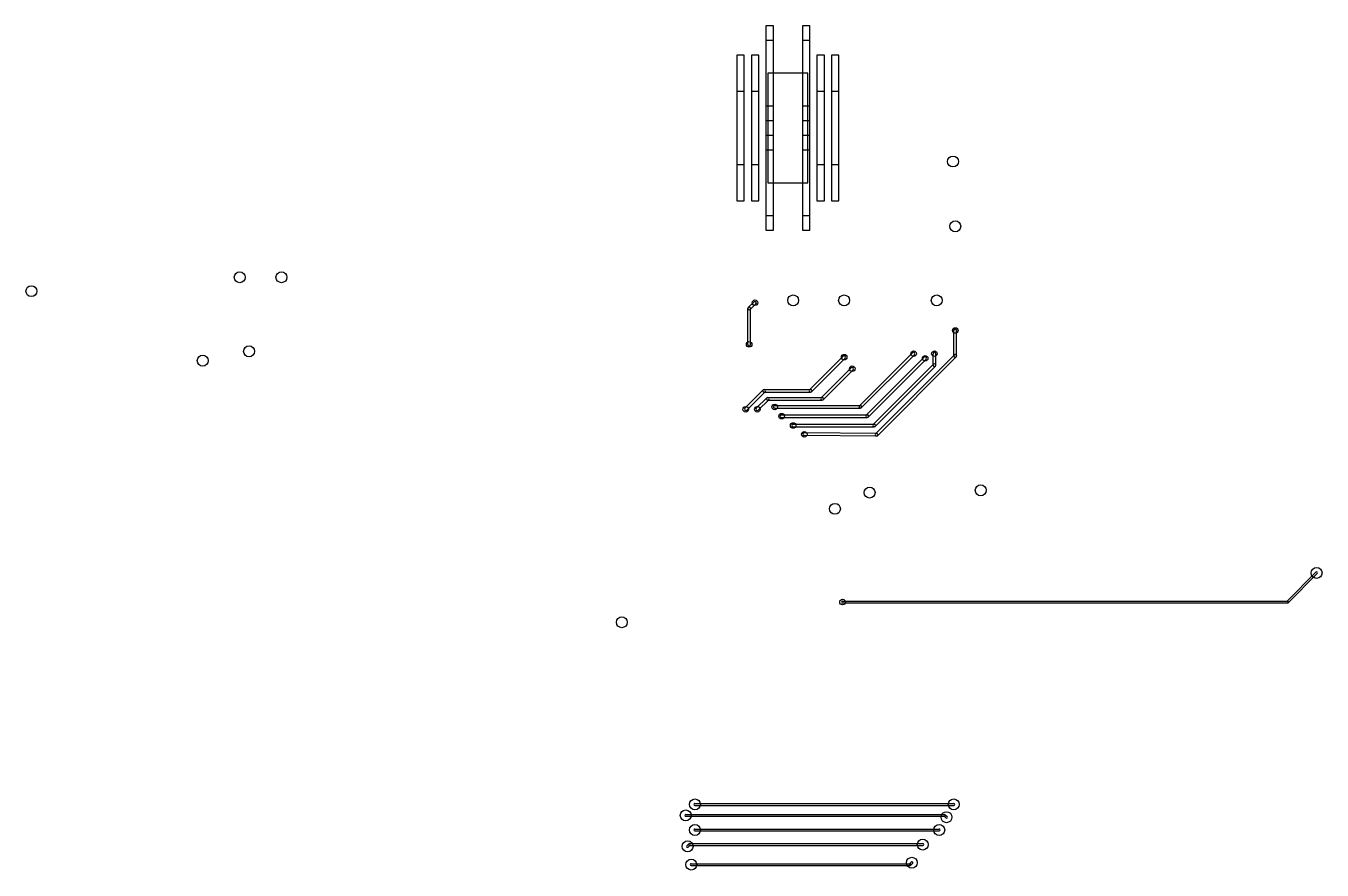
# Model space of a CAD drawing. Extents: x 71.7 to 142.8, y -131.7 to -85.4.
import ezdxf

# ---------------------------------------------------------------- set-up
doc = ezdxf.new("R2010")
doc.units = 0
doc.header["$MEASUREMENT"] = 0
doc.layers.add('BLACK', color=250, linetype='CONTINUOUS')

msp = doc.modelspace()

# ---------------------------------------------------------------- linework, layer by layer
at = {"layer": 'BLACK'}
for p, q in [((112.299, -85.4018), (112.299, -91.4013)), ((112.705, -85.4018), (112.299, -85.4018)), ((112.705, -91.4013), (112.705, -85.4018)), ((114.295, -85.4018), (114.295, -91.4013)), ((114.701, -85.4018), (114.295, -85.4018)), ((114.701, -91.4013), (114.701, -85.4018)), ((112.299, -86.2019), (112.299, -92.2014)), ((112.705, -86.2019), (112.299, -86.2019)), ((112.705, -92.2014), (112.705, -86.2019)), ((114.295, -86.2019), (114.295, -92.2014)), ((114.701, -86.2019), (114.295, -86.2019)), ((114.701, -92.2014), (114.701, -86.2019)), ((110.698, -87.002), (110.698, -93.0015)), ((111.105, -87.002), (110.698, -87.002)), ((111.105, -93.0015), (111.105, -87.002)), ((111.498, -87.002), (111.498, -93.0015)), ((111.905, -87.002), (111.498, -87.002)), ((111.905, -93.0015), (111.905, -87.002)), ((115.095, -87.002), (115.095, -93.0015)), ((115.502, -87.002), (115.095, -87.002)), ((115.502, -93.0015), (115.502, -87.002)), ((115.895, -87.002), (115.895, -93.0015)), ((116.302, -87.002), (115.895, -87.002)), ((116.302, -93.0015), (116.302, -87.002)), ((112.409, -88.0003), (112.409, -93.9997)), ((114.591, -88.0003), (112.409, -88.0003)), ((114.591, -93.9997), (114.591, -88.0003)), ((110.698, -88.9985), (110.698, -94.998)), ((111.105, -88.9985), (110.698, -88.9985)), ((111.105, -94.998), (111.105, -88.9985)), ((111.498, -88.9985), (111.498, -94.998)), ((111.905, -88.9985), (111.498, -88.9985)), ((111.905, -94.998), (111.905, -88.9985)), ((115.095, -88.9985), (115.095, -94.998)), ((115.502, -88.9985), (115.095, -88.9985)), ((115.502, -94.998), (115.502, -88.9985)), ((115.895, -88.9985), (115.895, -94.998)), ((116.302, -88.9985), (115.895, -88.9985)), ((116.302, -94.998), (116.302, -88.9985)), ((112.299, -89.7986), (112.299, -95.7981)), ((112.705, -89.7986), (112.299, -89.7986)), ((112.705, -95.7981), (112.705, -89.7986)), ((114.295, -89.7986), (114.295, -95.7981)), ((114.701, -89.7986), (114.295, -89.7986)), ((114.701, -95.7981), (114.701, -89.7986)), ((112.299, -90.5987), (112.299, -96.5982)), ((112.705, -90.5987), (112.299, -90.5987)), ((112.705, -96.5982), (112.705, -90.5987)), ((114.295, -90.5987), (114.295, -96.5982)), ((114.701, -90.5987), (114.295, -90.5987)), ((114.701, -96.5982), (114.701, -90.5987)), ((112.299, -91.4013), (112.705, -91.4013)), ((114.295, -91.4013), (114.701, -91.4013)), ((112.299, -92.2014), (112.705, -92.2014)), ((114.295, -92.2014), (114.701, -92.2014)), ((110.698, -93.0015), (111.105, -93.0015)), ((111.498, -93.0015), (111.905, -93.0015)), ((115.095, -93.0015), (115.502, -93.0015)), ((115.895, -93.0015), (116.302, -93.0015)), ((112.409, -93.9997), (114.591, -93.9997)), ((110.698, -94.998), (111.105, -94.998)), ((111.498, -94.998), (111.905, -94.998)), ((115.095, -94.998), (115.502, -94.998)), ((115.895, -94.998), (116.302, -94.998)), ((112.299, -95.7981), (112.705, -95.7981)), ((114.295, -95.7981), (114.701, -95.7981)), ((112.299, -96.5982), (112.705, -96.5982)), ((114.295, -96.5982), (114.701, -96.5982)), ((111.303, -102.87), (111.303, -100.902)), ((111.643, -100.53), (111.325, -100.848)), ((111.75, -100.638), (111.433, -100.955)), ((111.455, -102.87), (111.455, -100.902)), ((122.606, -103.505), (122.606, -102.108)), ((122.758, -103.505), (122.758, -102.108)), ((116.532, -103.515), (114.691, -105.356)), ((116.64, -103.622), (114.798, -105.464)), ((120.342, -103.324), (117.421, -106.245)), ((120.45, -103.432), (117.529, -106.353)), ((120.977, -103.578), (117.802, -106.753)), ((121.085, -103.686), (117.91, -106.861)), ((122.628, -103.451), (118.31, -107.769)), ((122.736, -103.559), (118.418, -107.877)), ((121.463, -104.013), (121.463, -103.378)), ((121.615, -104.013), (121.615, -103.378)), ((116.977, -104.15), (115.326, -105.801)), ((117.084, -104.257), (115.433, -105.908)), ((121.485, -103.959), (118.183, -107.261)), ((121.593, -104.067), (118.291, -107.369)), ((112.151, -105.356), (111.135, -106.372)), ((112.258, -105.464), (111.242, -106.48)), ((112.341, -105.801), (111.77, -106.372)), ((112.449, -105.908), (111.877, -106.48)), ((112.205, -105.334), (114.745, -105.334)), ((112.205, -105.486), (114.745, -105.486)), ((112.395, -105.778), (115.38, -105.778)), ((112.395, -105.931), (115.38, -105.931)), ((112.776, -106.223), (117.475, -106.223)), ((112.776, -106.375), (117.475, -106.375)), ((113.157, -106.731), (117.856, -106.731)), ((113.157, -106.883), (117.856, -106.883)), ((113.792, -107.239), (118.237, -107.239)), ((113.792, -107.391), (118.237, -107.391)), ((118.363, -107.902), (114.399, -107.874)), ((118.365, -107.749), (114.401, -107.721)), ((142.464, -115.364), (140.864, -116.964)), ((142.536, -115.436), (140.936, -117.036)), ((116.5, -116.949), (140.9, -116.949)), ((116.5, -117.051), (140.9, -117.051)), ((107.9, -128.649), (122.1, -128.649)), ((108.4, -128.049), (122.6, -128.049)), ((108.4, -128.151), (122.6, -128.151)), ((122.136, -128.664), (122.236, -128.764)), ((107.9, -128.751), (122.1, -128.751)), ((122.064, -128.736), (122.164, -128.836)), ((108.4, -129.449), (121.8, -129.449)), ((108.4, -129.551), (121.8, -129.551)), ((108.064, -130.264), (107.964, -130.364)), ((108.136, -130.336), (108.036, -130.436)), ((108.1, -130.249), (120.9, -130.249)), ((108.1, -130.351), (120.9, -130.351)), ((108.2, -131.349), (120.2, -131.349)), ((108.2, -131.451), (120.2, -131.451)), ((120.164, -131.364), (120.264, -131.264)), ((120.236, -131.436), (120.336, -131.336))]:
    msp.add_line(p, q, dxfattribs=at)
for centre, radius in [((122.555, -92.837), 0.3), ((122.682, -96.393), 0.3), ((83.439, -99.187), 0.3), ((85.725, -99.187), 0.3), ((72.009, -99.949), 0.3), ((113.792, -100.457), 0.3), ((116.586, -100.457), 0.3), ((121.666, -100.457), 0.3), ((111.697, -100.584), 0.1524), ((122.682, -102.108), 0.1524), ((83.947, -103.251), 0.3), ((111.379, -102.87), 0.1524), ((81.407, -103.759), 0.3), ((116.586, -103.569), 0.1524), ((120.396, -103.378), 0.1524), ((121.031, -103.632), 0.1524), ((121.539, -103.378), 0.1524), ((117.031, -104.204), 0.1524), ((111.189, -106.426), 0.1524), ((111.824, -106.426), 0.1524), ((112.776, -106.299), 0.1524), ((113.157, -106.807), 0.1524), ((113.792, -107.315), 0.1524), ((114.4, -107.8), 0.1524), ((117.983, -110.998), 0.3), ((124.079, -110.871), 0.3), ((116.078, -111.887), 0.3), ((142.5, -115.4), 0.3), ((116.5, -117), 0.155), ((104.394, -118.11), 0.3), ((108.4, -128.1), 0.3), ((122.6, -128.1), 0.3), ((107.9, -128.7), 0.3), ((122.2, -128.8), 0.3), ((108.4, -129.5), 0.3), ((121.8, -129.5), 0.3), ((120.9, -130.3), 0.3), ((108, -130.4), 0.3), ((108.2, -131.4), 0.3), ((120.3, -131.3), 0.3)]:
    msp.add_circle(centre, radius, dxfattribs=at)
for centre, radius, start, end in [((111.379, -100.902), 0.0762, 360, 540), ((111.379, -100.902), 0.0762, 135, 315), ((111.697, -100.584), 0.0762, -45, 135), ((122.682, -102.108), 0.0762, 360, 540), ((111.379, -102.87), 0.0762, 180, 360), ((116.586, -103.569), 0.0762, -45, 135), ((120.396, -103.378), 0.0762, -45, 135), ((121.031, -103.632), 0.0762, -45, 135), ((121.539, -103.378), 0.0762, 360, 540), ((122.682, -103.505), 0.0762, 180, 360), ((122.682, -103.505), 0.0762, -45, 135), ((117.031, -104.204), 0.0762, -45, 135), ((121.539, -104.013), 0.0762, 180, 360), ((121.539, -104.013), 0.0762, -45, 135), ((112.205, -105.41), 0.0762, 90, 270), ((112.205, -105.41), 0.0762, -45, 135), ((112.395, -105.855), 0.0762, 90, 270), ((112.395, -105.855), 0.0762, -45, 135), ((114.745, -105.41), 0.0762, 135, 315), ((114.745, -105.41), 0.0762, 270, 450), ((115.38, -105.855), 0.0762, 135, 315), ((115.38, -105.855), 0.0762, 270, 450), ((111.189, -106.426), 0.0762, 135, 315), ((111.824, -106.426), 0.0762, 135, 315), ((112.776, -106.299), 0.0762, 90, 270), ((117.475, -106.299), 0.0762, 135, 315), ((117.475, -106.299), 0.0762, 270, 450), ((113.157, -106.807), 0.0762, 90, 270), ((113.792, -107.315), 0.0762, 90, 270), ((117.856, -106.807), 0.0762, 135, 315), ((117.856, -106.807), 0.0762, 270, 450), ((118.237, -107.315), 0.0762, 135, 315), ((118.237, -107.315), 0.0762, 270, 450), ((114.4, -107.798), 0.0762, 449.6, 629.6), ((118.364, -107.823), 0.0762, 135, 315), ((118.364, -107.825), 0.0762, 269.6, 449.6), ((142.5, -115.4), 0.0508, -45, 135), ((116.5, -117), 0.0508, 90, 270), ((140.9, -117), 0.0508, 135, 315), ((140.9, -117), 0.0508, 270, 450), ((107.9, -128.7), 0.0508, 90, 270), ((108.4, -128.1), 0.0508, 90, 270), ((122.1, -128.7), 0.0508, 45, 225), ((122.1, -128.7), 0.0508, 270, 450), ((122.6, -128.1), 0.0508, 270, 450), ((122.2, -128.8), 0.0508, 225, 405), ((108.4, -129.5), 0.0508, 90, 270), ((121.8, -129.5), 0.0508, 270, 450), ((108, -130.4), 0.0508, 135, 315), ((108.1, -130.3), 0.0508, 90, 270), ((108.1, -130.3), 0.0508, -45, 135), ((120.9, -130.3), 0.0508, 270, 450), ((108.2, -131.4), 0.0508, 90, 270), ((120.2, -131.4), 0.0508, 135, 315), ((120.2, -131.4), 0.0508, 270, 450), ((120.3, -131.3), 0.0508, 315, 495)]:
    msp.add_arc(centre, radius, start, end, dxfattribs=at)

doc.saveas('drawing.dxf')
